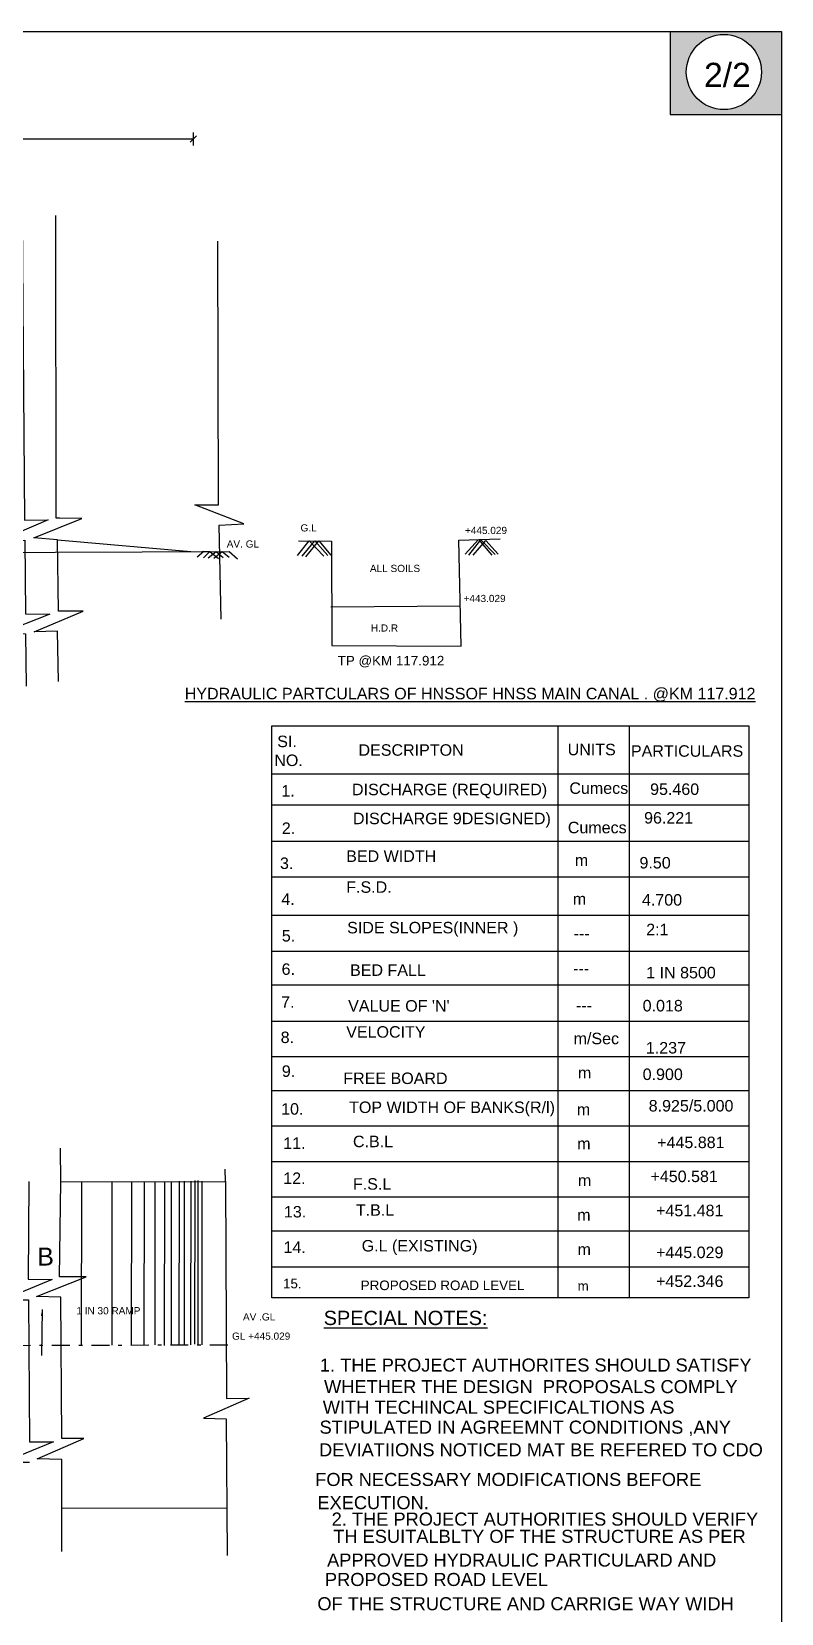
# Model space of a CAD drawing. Header units: metres. Extents: x 115 to 239, y 70 to 208.
# Drawn here: x 192.58 to 213.47, y 93.17 to 137.24 of the extents above; entities that cross this region are included whole.
import ezdxf

# ---------------------------------------------------------------- set-up
doc = ezdxf.new("R2010")
doc.units = ezdxf.units.M
doc.header["$MEASUREMENT"] = 0
doc.linetypes.add('DASHDOT', pattern=[1, 0.5, -0.25, 0, -0.25])
doc.layers.add('DRAWING', color=7, linetype='Continuous')
doc.styles.get("Standard").update_dxf_attribs({"font": 'arial.ttf'})
doc.dimstyles.get("Standard").update_dxf_attribs({"dimtxt": 0.18, "dimasz": 0.18, "dimexe": 0.18, "dimexo": 0.0625, "dimgap": 0.09, "dimtad": 0, "dimtih": 1, "dimtoh": 1, "dimdec": 4, "dimzin": 0, "dimdsep": 46, "dimtxsty": 'Standard', "dimblk": 'OBLIQUE', "dimcen": 0.09, "dimadec": 0, "dimazin": 0, "dimtfac": 1, "dimtdec": 4, "dimtofl": 0, "dimtmove": 0, "dimatfit": 3, "dimfxl": 1, "dimtolj": 1, "dimtzin": 0, "dimarcsym": 0})

# ---------------------------------------------------------------- blocks, each defined once
blk = doc.blocks.new('_Oblique')
at = {"color": 0, "linetype": 'ByBlock', "lineweight": -2}
blk.add_line((-0.5, -0.5), (0.5, 0.5), dxfattribs=at)
blk = doc.blocks.new('*D13')
at = {"layer": 'Defpoints', "color": 0, "transparency": 16777216}
for p in [(197.087, 134.25), (197.087, 134.013), (178.074, 133.847)]:
    blk.add_point(p, dxfattribs=at)
at = {"layer": 'DRAWING', "color": 0, "lineweight": -2, "transparency": 16777216}
for p, q in [((178.074, 133.91), (178.074, 134.43)), ((178.074, 134.25), (186.096, 134.25)), ((197.087, 134.25), (189.065, 134.25)), ((197.087, 134.075), (197.087, 134.43))]:
    blk.add_line(p, q, dxfattribs=at)
at = {"layer": 'DRAWING', "color": 0, "lineweight": -2, "transparency": 16777216, "xscale": 0.18, "yscale": 0.18, "zscale": 0.18, "rotation": 180}
blk.add_blockref('_Oblique', (178.074, 134.25), dxfattribs=at)
at = {"layer": 'DRAWING', "color": 0, "lineweight": -2, "transparency": 16777216, "xscale": 0.18, "yscale": 0.18, "zscale": 0.18}
blk.add_blockref('_Oblique', (197.087, 134.25), dxfattribs=at)
at = {"layer": 'DRAWING', "color": 0, "transparency": 16777216, "insert": (187.58, 134.25), "char_height": 0.32, "attachment_point": 5}
blk.add_mtext('\\A1;1 IN 30 RAMP', dxfattribs=at)

msp = doc.modelspace()

# ---------------------------------------------------------------- hatches: boundary and pattern name
at = {"layer": 'DRAWING'}
h = msp.add_hatch(color=250, dxfattribs=at)
h.dxf.hatch_style = 1
h.paths.add_polyline_path([(213.47044, 137.24385), (210.37234, 137.24385), (210.37234, 134.9349), (213.47044, 134.9349)])
h.paths.add_polyline_path([(212.91557, 136.11891, -1), (210.82221, 136.11891, -1)], flags=16)

# ---------------------------------------------------------------- linework, layer by layer
for points in [[(115.34447, 137.24385), (213.47044, 137.24385), (213.47044, 70.21838), (115.34447, 70.21838)], [(199.27389, 117.90311), (212.56795, 117.90311), (212.56795, 101.95626), (199.27389, 101.95626)]]:
    msp.add_lwpolyline(points, close=True, dxfattribs=at)
for points in [[(210.37234, 137.24385), (210.37234, 134.9349), (213.47044, 134.9349)], [(192.31779, 132.02832), (192.38385, 123.63019), (193.04306, 123.63538), (191.67852, 123.05673), (192.39369, 123.06984), (192.40375, 121.01942), (193.08268, 121.01215), (191.72274, 120.47663), (192.40441, 120.46571), (192.42727, 119.00606)], [(193.33088, 119.13633), (193.29979, 120.53309), (192.64466, 120.51851), (194.01079, 121.09667), (193.32731, 121.09209), (193.30192, 123.08365), (192.64168, 123.14029), (193.97836, 123.6784), (193.36268, 123.68649), (193.26402, 123.68318), (193.25653, 132.12124)], [(197.85865, 120.86771), (197.80882, 123.49555), (198.48837, 123.53146), (197.12423, 124.06081), (197.78176, 124.06081), (197.76833, 131.40763)], [(193.30192, 123.08365), (197.01739, 122.75457)], [(199.98497, 122.64671), (200.31225, 123.05899), (200.72506, 122.62309)], [(200.01604, 123.05856), (200.93032, 123.0491), (200.94139, 120.13741), (204.55117, 120.12239), (204.48374, 123.0744), (205.63011, 123.10745)], [(200.11753, 122.63088), (200.47063, 123.0538), (200.82892, 122.64125)], [(200.22398, 122.61271), (200.57967, 123.0538), (200.91459, 122.65423)], [(204.65523, 122.68069), (205.02722, 123.09484), (205.40575, 122.65135)], [(204.76291, 122.65135), (205.09901, 123.07854), (205.49385, 122.67091)], [(204.88038, 122.65787), (205.2328, 123.06549), (205.58195, 122.68396)], [(117.62721, 121.84133), (126.10699, 121.9699), (136.48063, 122.05738), (151.79795, 122.21591), (165.77676, 122.42364), (185.95404, 122.70839), (198.08439, 122.75902)], [(197.37791, 122.75608), (197.1876, 122.5951)], [(197.33392, 122.75589), (197.54374, 122.75677), (197.36323, 122.57804)], [(197.49983, 122.58535), (197.72429, 122.75752), (197.91695, 122.59023)], [(197.54374, 122.75677), (197.78767, 122.56342)], [(197.65595, 122.57317), (197.89015, 122.75821), (198.08039, 122.5951)], [(198.07971, 122.75901), (198.31213, 122.55368)], [(200.91847, 121.21951), (204.52906, 121.2454)], [(207.24175, 117.89217), (207.24175, 101.94692)], [(209.23317, 117.89217), (209.23317, 101.94692)], [(199.26485, 116.56063), (212.56739, 116.56063)], [(199.26485, 115.69442), (212.56739, 115.69442)], [(199.26485, 114.68385), (212.56739, 114.68385)], [(199.26485, 113.6877), (212.56739, 113.6877)], [(199.26485, 112.61938), (212.56739, 112.61938)], [(199.26485, 111.61722), (212.56739, 111.61722)], [(199.26485, 110.67882), (212.56739, 110.67882)], [(199.26485, 109.66824), (212.56739, 109.66824)], [(199.26485, 108.68027), (212.56739, 108.68027)], [(199.26485, 107.74188), (212.56739, 107.74188)], [(199.26485, 106.7533), (212.56739, 106.7533)], [(193.42435, 94.89433), (193.41988, 97.45773), (192.73117, 97.47684), (194.037, 98.03599), (193.41657, 98.03752), (193.38862, 101.98204), (192.71296, 101.99278), (194.09915, 102.54639), (193.35901, 102.54165), (193.39389, 105.19308), (193.38402, 106.12663)], [(193.39389, 105.19308), (197.97648, 105.19797), (197.97611, 105.54755)], [(199.26485, 105.75716), (212.56739, 105.75716)], [(192.49937, 105.20215), (192.48235, 102.47628), (193.15178, 102.4721), (191.78338, 101.90595), (192.49523, 101.90313), (192.52005, 97.94458), (193.18383, 97.94874), (191.80059, 97.38), (192.51507, 97.37728)], [(193.96666, 105.19895), (193.95928, 100.64052)], [(194.81681, 105.20128), (194.80942, 100.64285)], [(195.36196, 105.20277), (195.35458, 100.64434)], [(195.71285, 105.20373), (195.70547, 100.6453)], [(196.0163, 105.20456), (196.00892, 100.64613)], [(196.28362, 105.18914), (196.27624, 100.63071)], [(196.47017, 105.19748), (196.46279, 100.63905)], [(196.69014, 105.2064), (196.68276, 100.64797)], [(196.83214, 105.20679), (196.82476, 100.64836)], [(197.01034, 105.20727), (197.00296, 100.64885)], [(197.12727, 105.22529), (197.11989, 100.66686)], [(197.21359, 105.22529), (197.2062, 100.66686)], [(197.32501, 105.20814), (197.31763, 100.64971)], [(197.97648, 105.19797), (198.01171, 99.15814), (198.64382, 99.16182), (197.37224, 98.60591)], [(199.26485, 104.77545), (212.56739, 104.77545)], [(199.26485, 103.82262), (212.56739, 103.82262)], [(199.26485, 102.82648), (212.56739, 102.82648)], [(197.37224, 98.60591), (198.00286, 98.58896), (198.0255, 94.77533)], [(198.01766, 96.09598), (193.42227, 96.08798)]]:
    msp.add_lwpolyline(points, dxfattribs=at)
at = {"layer": 'DRAWING', "linetype": 'DASHDOT'}
msp.add_lwpolyline([(173.62754, 100.48569), (173.56346, 106.10743), (185.42877, 106.25414), (185.44418, 100.61724), (198.2269, 100.65219)], dxfattribs=at)
at = {"layer": 'DRAWING'}
msp.add_circle((211.86889, 136.11891), 1.04668, dxfattribs=at)

# ---------------------------------------------------------------- texts
for s, height, p in [('2/2', 0.671457, (211.31532, 135.7035)), ('G.L', 0.2, (200.0708, 123.31597)), ('+445.029', 0.2, (204.65337, 123.245)), ('AV. GL ', 0.2, (198.01496, 122.86676)), ('ALL SOILS', 0.2, (202.00552, 122.1861)), ('+443.029', 0.2, (204.61337, 121.34805)), ('H.D.R', 0.2, (202.02942, 120.52608)), ('TP @KM 117.912', 0.267179, (201.10671, 119.58123)), ('%%UHYDRAULIC PARTCULARS OF HNSSOF HNSS MAIN CANAL . @KM 117.912', 0.32, (196.8455, 118.63862)), ('SI.', 0.32, (199.42204, 117.30552)), ('DESCRIPTON', 0.32, (201.68738, 117.06579)), ('UNITS ', 0.32, (207.51497, 117.07934)), ('PARTICULARS ', 0.32, (209.27808, 117.03793)), ('NO.', 0.32, (199.34019, 116.77904)), ('1.', 0.32, (199.53774, 115.92793)), ('DISCHARGE (REQUIRED)', 0.32, (201.50626, 115.96552)), ('Cumecs', 0.32, (207.5631, 116.00371)), ('95.460', 0.32, (209.81259, 115.97414)), ('DISCHARGE 9DESIGNED)', 0.32, (201.53321, 115.15804)), ('96.221', 0.32, (209.64486, 115.17588)), ('2.', 0.32, (199.55068, 114.88712)), ('Cumecs', 0.32, (207.5197, 114.9055)), ('3.', 0.32, (199.49891, 113.91095)), ('BED WIDTH', 0.32, (201.34458, 114.1083)), ('m', 0.32, (207.71557, 113.99473)), ('9.50', 0.32, (209.5166, 113.9243)), ('F.S.D.', 0.32, (201.34458, 113.24699)), ('4.', 0.32, (199.53773, 112.91023)), ('m', 0.32, (207.65863, 112.91414)), ('4.700', 0.32, (209.58567, 112.88952)), ('SIDE SLOPES(INNER )', 0.32, (201.37153, 112.11651)), ('5.', 0.32, (199.55067, 111.88881)), ('---', 0.32, (207.68487, 111.95771)), ('2:1', 0.32, (209.70435, 112.06432)), ('6.', 0.32, (199.54443, 110.9592)), ('BED FALL', 0.32, (201.45237, 110.93219)), ('---', 0.32, (207.66852, 110.97956)), ('1 IN 8500', 0.32, (209.70435, 110.86201)), ('7.', 0.32, (199.53149, 110.04122)), ("VALUE OF 'N'", 0.32, (201.39848, 109.93629)), ('0.018', 0.32, (209.60568, 109.94121)), ('---', 0.32, (207.74673, 109.95279)), ('8.', 0.32, (199.51854, 109.05859)), ('VELOCITY', 0.32, (201.34458, 109.20955)), ('m/Sec', 0.32, (207.68102, 109.02674)), ('1.237', 0.32, (209.69448, 108.76846)), ('9.', 0.32, (199.55092, 108.11738)), ('FREE BOARD ', 0.32, (201.26374, 107.91758)), ('m', 0.32, (207.80168, 108.07256)), ('0.900', 0.32, (209.60568, 108.02934)), ('10.', 0.32, (199.53151, 107.06364)), ('TOP WIDTH OF BANKS(R/l)', 0.32, (201.42542, 107.11009)), ('m', 0.32, (207.77152, 107.04806)), ('8.925/5.000', 0.32, (209.77341, 107.15224)), ('11.', 0.32, (199.59002, 106.10884)), ('C.B.L', 0.32, (201.53317, 106.15814)), ('m', 0.32, (207.78173, 106.09732)), ('+445.881', 0.32, (210.01048, 106.13124)), ('12.', 0.32, (199.59002, 105.13267)), ('+450.581', 0.32, (209.82302, 105.18516)), ('F.S.L', 0.32, (201.53317, 104.97383)), ('m', 0.32, (207.80185, 105.07283)), ('13.', 0.32, (199.60943, 104.19902)), ('T.B.L', 0.32, (201.61401, 104.24709)), ('+451.481', 0.32, (209.97916, 104.23273)), ('m', 0.32, (207.78173, 104.1086)), ('G.L (EXISTING)', 0.32, (201.77569, 103.25119)), ('B', 0.5, (192.73326, 102.86028)), ('14.', 0.32, (199.59648, 103.20992)), ('m', 0.32, (207.79197, 103.15055)), ('+445.029', 0.32, (209.97916, 103.06692)), ('15.', 0.267179, (199.58354, 102.22441)), ('PROPOSED ROAD LEVEL', 0.267179, (201.74874, 102.17454)), ('m', 0.26718, (207.79197, 102.15619)), ('+452.346', 0.32, (209.97916, 102.26345)), ('1 IN 30 RAMP', 0.2, (193.82485, 101.50058)), ('AV .GL', 0.2, (198.46719, 101.32918)), ('%%USPECIAL NOTES:', 0.3973638, (200.71665, 101.20197)), ('GL +445.029', 0.2, (198.16305, 100.79277)), ('1. THE PROJECT AUTHORITES SHOULD SATISFY', 0.3638201, (200.61129, 99.90484)), ('WHETHER THE DESIGN  PROPOSALS COMPLY', 0.3638201, (200.72748, 99.30362)), ('WITH TECHINCAL SPECIFICALTIONS AS', 0.3638201, (200.69191, 98.72993)), ('STIPULATED IN AGREEMNT CONDITIONS ,ANY ', 0.3638201, (200.60167, 98.17406)), ('DEVIATIIONS NOTICED MAT BE REFERED TO CDO ', 0.3638201, (200.58663, 97.54308)), ('FOR NECESSARY MODIFICATIONS BEFORE', 0.3638201, (200.48134, 96.71679)), ('EXECUTION.', 0.36382, (200.54151, 96.07078)), (' 2. THE PROJECT AUTHORITIES SHOULD VERIFY', 0.3638201, (200.79694, 95.61253)), (' TH ESUITALBLTY OF THE STRUCTURE AS PER ', 0.3638201, (200.84206, 95.13178)), ('APPROVED HYDRAULIC PARTICULARD AND', 0.3638201, (200.81198, 94.47075)), ('PROPOSED ROAD LEVEL', 0.3638201, (200.75181, 93.9299)), ('OF THE STRUCTURE AND CARRIGE WAY WIDH ', 0.3638201, (200.54125, 93.25385))]:
    msp.add_text(s, height=height, dxfattribs=at).set_placement(p)

# ---------------------------------------------------------------- dimensions: what is measured, and where the dimension line sits
dim = msp.add_linear_dim(base=(197.08676, 134.25026), p1=(178.07384, 133.84716), p2=(197.08676, 134.01262), text='1 IN 30 RAMP', dimstyle='Standard', override={"dimtxt": 0.32}, dxfattribs=at)
dim.commit()
dim.dimension.update_dxf_attribs({"geometry": '*D13', "text_midpoint": (187.5803, 134.25026)})

# ---------------------------------------------------------------- leaders
msp.add_leader([(192.86763, 101.63193), (192.8566, 100.35278)], dimstyle='Standard', override={"dimgap": 0.09, "dimtad": 0}, dxfattribs=at)

doc.saveas('drawing.dxf')
